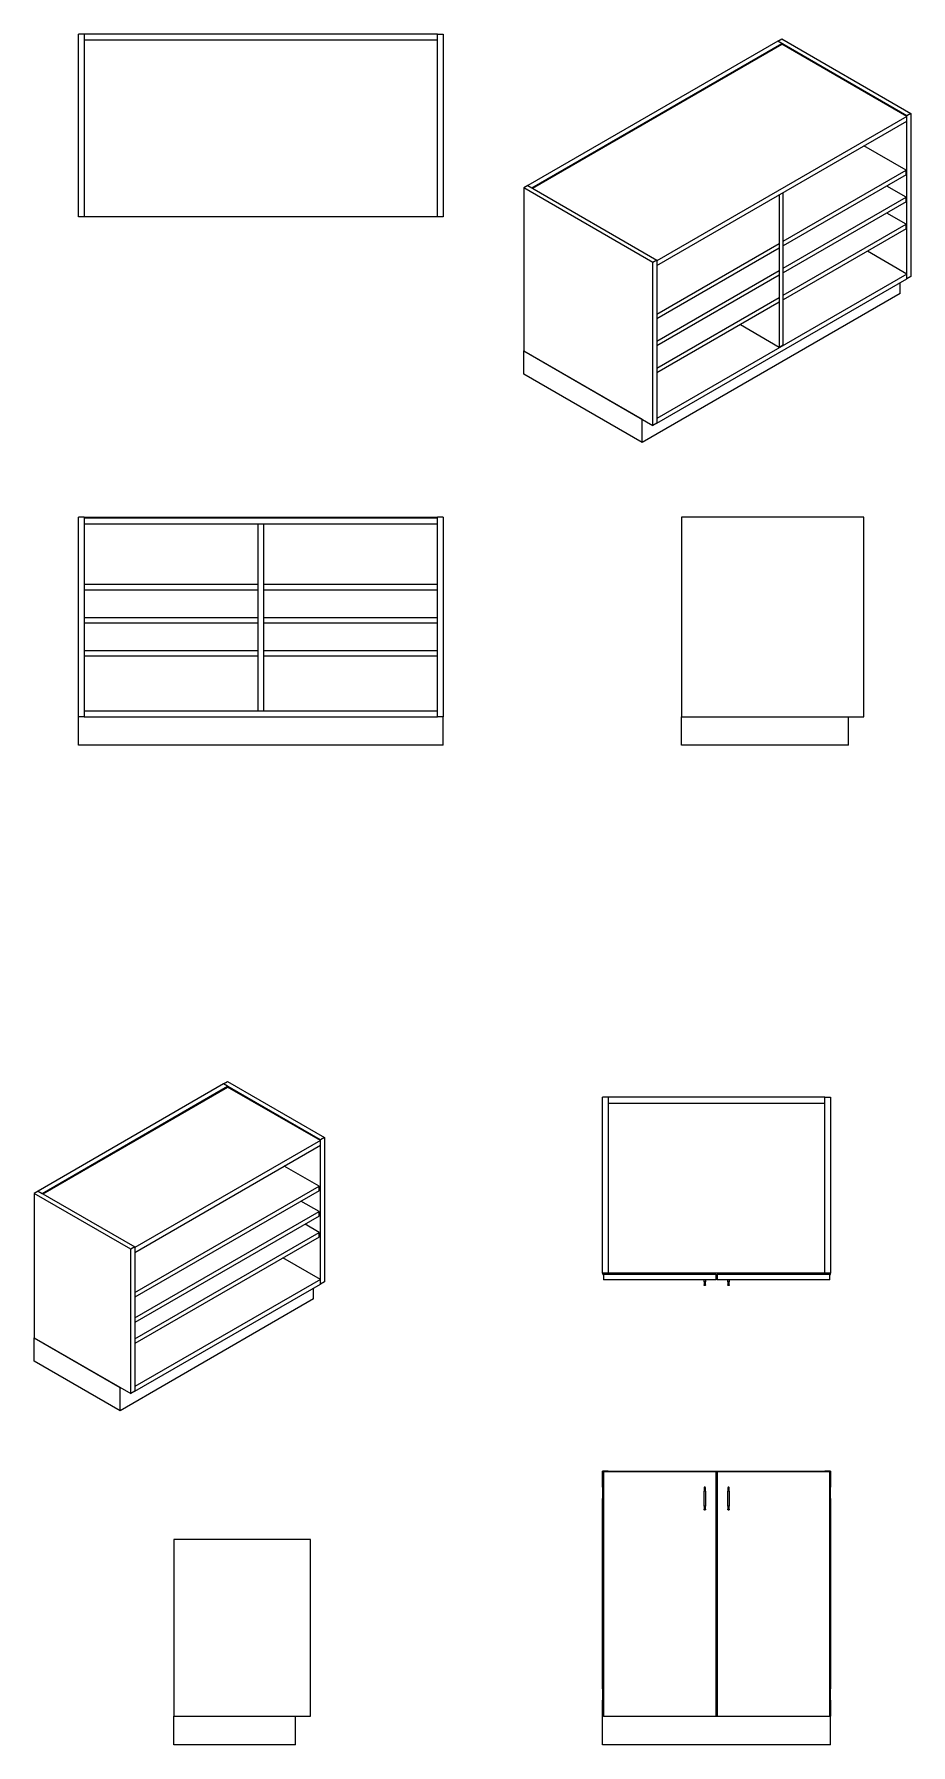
# Model space of a CAD drawing. Header units: millimetres. Extents: x 131 to 690, y 168 to 741.
# Drawn here: x 416.2 to 531.5, y 167.9 to 392.9 of the extents above; entities that cross this region are included whole.
import ezdxf

# ---------------------------------------------------------------- set-up
doc = ezdxf.new("R2010")
doc.units = ezdxf.units.MM
doc.layers.add('Standard', color=40, linetype='Continuous')

msp = doc.modelspace()

# ---------------------------------------------------------------- linework, layer by layer
at = {"layer": 'Standard', "linetype": 'Continuous', "lineweight": 0}
for p, q in [((422.76, 392.87), (422.01, 392.87)), ((422.01, 368.87), (422.01, 392.87)), ((422.76, 392.87), (422.76, 392.12)), ((469.26, 392.87), (422.76, 392.87)), ((422.76, 392.87), (422.76, 368.87)), ((422.76, 392.12), (469.26, 392.12)), ((469.26, 392.12), (469.26, 392.87)), ((469.26, 368.87), (469.26, 392.87)), ((469.26, 392.87), (470.01, 392.87)), ((470.01, 392.87), (470.01, 368.87)), ((422.76, 368.87), (422.01, 368.87)), ((469.26, 368.87), (422.76, 368.87)), ((470.01, 368.87), (469.26, 368.87)), ((491.73, 253.07), (490.98, 253.07)), ((490.98, 229.94), (490.98, 253.07)), ((491.73, 253.07), (491.73, 229.94)), ((491.73, 253.07), (491.73, 252.32)), ((520.23, 253.07), (491.73, 253.07)), ((491.73, 252.32), (520.23, 252.32)), ((520.23, 229.94), (520.23, 253.07)), ((520.23, 253.07), (520.98, 253.07)), ((520.23, 252.32), (520.23, 253.07)), ((520.98, 253.07), (520.98, 229.94)), ((490.98, 229.94), (490.98, 229.82)), ((491.73, 229.94), (490.98, 229.94)), ((491.11, 229.82), (491.11, 229.07)), ((491.11, 229.82), (505.92, 229.82)), ((491.73, 229.82), (491.73, 229.94)), ((520.23, 229.94), (491.73, 229.94)), ((505.92, 229.07), (505.92, 229.82)), ((506.05, 229.82), (506.05, 229.07)), ((506.05, 229.82), (520.86, 229.82)), ((520.23, 229.94), (520.23, 229.82)), ((520.98, 229.94), (520.23, 229.94)), ((520.86, 229.07), (520.86, 229.82)), ((520.98, 229.82), (520.98, 229.94)), ((505.92, 229.07), (491.11, 229.07)), ((504.33, 228.82), (504.33, 229.07)), ((504.33, 228.82), (504.33, 228.41)), ((504.52, 229.07), (504.52, 228.82)), ((504.52, 228.41), (504.52, 228.82)), ((520.86, 229.07), (506.05, 229.07)), ((507.45, 228.82), (507.45, 229.07)), ((507.45, 228.82), (507.45, 228.41)), ((507.64, 229.07), (507.64, 228.82)), ((507.64, 228.41), (507.64, 228.82))]:
    msp.add_line(p, q, dxfattribs=at)
at = {"layer": 'Standard', "linetype": 'Continuous', "lineweight": 0, "extrusion": (-5.55112e-17, 0.816497, 0.57735)}
for p, q in [((514.03, 391.95), (481.15, 372.96)), ((481.68, 372.66), (514.56, 391.64)), ((481.77, 372.61), (514.56, 391.54)), ((514.03, 391.95), (514.56, 392.25)), ((514.56, 391.64), (514.03, 391.95)), ((531, 382.15), (514.03, 391.95)), ((514.56, 392.25), (531.53, 382.46)), ((514.56, 391.54), (514.56, 391.64)), ((531, 382.05), (514.56, 391.54)), ((531.53, 382.46), (531, 382.15)), ((531.53, 382.46), (531.53, 361.02)), ((531, 382.05), (498.12, 363.06)), ((498.12, 362.45), (531, 381.43)), ((531, 360.72), (531, 382.15)), ((531, 381.43), (531, 382.05)), ((530.91, 374.99), (525.37, 378.19)), ((514.74, 365.65), (530.91, 374.99)), ((530.91, 374.38), (514.74, 365.04)), ((530.91, 374.38), (530.91, 374.99)), ((481.15, 372.96), (480.62, 372.66)), ((480.62, 372.66), (480.62, 351.22)), ((497.59, 362.86), (480.62, 372.66)), ((481.15, 372.96), (481.68, 372.66)), ((481.15, 372.96), (498.12, 363.17)), ((514.21, 371.74), (514.21, 351.73)), ((514.74, 352.04), (514.74, 372.04)), ((514.74, 362.09), (530.91, 371.43)), ((530.91, 371.43), (528.36, 372.9)), ((530.91, 370.82), (530.91, 371.43)), ((530.91, 370.82), (514.74, 361.48)), ((530.91, 367.88), (528.36, 369.35)), ((514.74, 358.54), (530.91, 367.88)), ((530.91, 367.26), (514.74, 357.93)), ((530.91, 367.26), (530.91, 367.88)), ((498.12, 356.05), (514.21, 365.34)), ((514.21, 364.73), (498.12, 355.44)), ((498.12, 363.17), (497.59, 362.86)), ((497.59, 341.43), (497.59, 362.86)), ((498.12, 363.17), (498.12, 341.73)), ((498.12, 363.06), (498.12, 362.45)), ((531, 361.33), (525.82, 364.32)), ((498.12, 352.5), (514.21, 361.79)), ((531, 361.33), (498.12, 342.34)), ((514.21, 361.18), (498.12, 351.89)), ((498.12, 341.73), (531, 360.72)), ((530.12, 358.78), (530.12, 360.21)), ((531, 360.72), (531, 361.33)), ((531.53, 361.02), (531, 360.72)), ((530.12, 358.78), (496.18, 339.18)), ((498.12, 348.94), (514.21, 358.23)), ((514.21, 357.62), (498.12, 348.33)), ((509.11, 354.68), (514.21, 351.73)), ((480.62, 351.22), (497.59, 341.43)), ((480.62, 351.22), (496.18, 342.24)), ((480.62, 348.16), (480.62, 351.22)), ((514.21, 351.73), (514.74, 352.04)), ((496.18, 339.18), (480.62, 348.16)), ((496.18, 339.18), (496.18, 342.24)), ((498.12, 342.34), (498.12, 341.73)), ((498.12, 341.73), (497.59, 341.43)), ((441.11, 254.83), (416.71, 240.75)), ((417.24, 240.44), (441.64, 254.52)), ((417.33, 240.39), (441.64, 254.42)), ((441.11, 254.83), (441.64, 255.14)), ((441.64, 254.52), (441.11, 254.83)), ((453.84, 247.48), (441.11, 254.83)), ((441.64, 255.14), (454.37, 247.79)), ((441.64, 254.42), (441.64, 254.52)), ((453.84, 247.38), (441.64, 254.42)), ((454.37, 247.79), (453.84, 247.48)), ((453.84, 228.5), (453.84, 247.48)), ((454.37, 247.79), (454.37, 228.8)), ((453.84, 247.38), (429.44, 233.3)), ((429.44, 232.68), (453.84, 246.77)), ((453.84, 246.77), (453.84, 247.38)), ((453.66, 241.39), (449.09, 244.03)), ((416.71, 240.75), (416.18, 240.44)), ((416.71, 240.75), (429.44, 233.4)), ((416.71, 240.75), (417.24, 240.44)), ((429.44, 227.41), (453.66, 241.39)), ((453.66, 240.78), (429.44, 226.8)), ((453.66, 240.78), (453.66, 241.39)), ((416.18, 240.44), (416.18, 221.46)), ((428.91, 233.09), (416.18, 240.44)), ((453.66, 238.04), (451.29, 239.41)), ((429.44, 224.06), (453.66, 238.04)), ((453.66, 237.43), (429.44, 223.45)), ((453.66, 235.3), (451.82, 236.37)), ((453.66, 237.43), (453.66, 238.04)), ((429.44, 221.32), (453.66, 235.3)), ((453.66, 234.69), (429.44, 220.71)), ((453.66, 234.69), (453.66, 235.3)), ((429.44, 233.4), (428.91, 233.09)), ((428.91, 214.11), (428.91, 233.09)), ((429.44, 233.4), (429.44, 214.41)), ((429.44, 233.3), (429.44, 232.68)), ((453.84, 229.11), (448.92, 231.95)), ((453.84, 229.11), (429.44, 215.03)), ((429.44, 214.41), (453.84, 228.5)), ((452.95, 226.56), (452.95, 227.99)), ((453.84, 228.5), (453.84, 229.11)), ((454.37, 228.8), (453.84, 228.5)), ((452.95, 226.56), (427.5, 211.86)), ((416.18, 221.46), (428.91, 214.11)), ((416.18, 221.46), (427.5, 214.92)), ((416.18, 218.39), (416.18, 221.46)), ((427.5, 211.86), (416.18, 218.39)), ((427.5, 211.86), (427.5, 214.92)), ((429.44, 214.41), (428.91, 214.11)), ((429.44, 215.03), (429.44, 214.41))]:
    msp.add_line(p, q, dxfattribs=at)
at = {"layer": 'Standard', "linetype": 'Continuous', "lineweight": 0, "extrusion": (0, 1, 0)}
for p, q in [((422.76, 329.36), (422.01, 329.36)), ((422.01, 303.11), (422.01, 329.36)), ((422.76, 329.36), (469.26, 329.36)), ((422.76, 329.36), (422.76, 303.11)), ((422.76, 329.24), (422.76, 328.49)), ((469.26, 329.24), (422.76, 329.24)), ((422.76, 328.49), (469.26, 328.49)), ((445.63, 328.49), (445.63, 303.86)), ((446.38, 303.86), (446.38, 328.49)), ((470.01, 329.36), (469.26, 329.36)), ((469.26, 303.11), (469.26, 329.36)), ((469.26, 328.49), (469.26, 329.24)), ((470.01, 329.36), (470.01, 303.11)), ((501.35, 329.36), (501.35, 303.11)), ((525.35, 329.36), (501.35, 329.36)), ((525.35, 303.11), (525.35, 329.36)), ((422.76, 320.53), (445.63, 320.53)), ((445.63, 319.78), (422.76, 319.78)), ((446.38, 320.53), (469.26, 320.53)), ((469.26, 319.78), (446.38, 319.78)), ((422.76, 316.18), (445.63, 316.18)), ((445.63, 315.43), (422.76, 315.43)), ((446.38, 316.18), (469.26, 316.18)), ((469.26, 315.43), (446.38, 315.43)), ((422.76, 311.82), (445.63, 311.82)), ((445.63, 311.07), (422.76, 311.07)), ((446.38, 311.82), (469.26, 311.82)), ((469.26, 311.07), (446.38, 311.07)), ((422.76, 303.86), (422.76, 303.11)), ((469.26, 303.86), (422.76, 303.86)), ((469.26, 303.11), (469.26, 303.86)), ((422.76, 303.11), (422.01, 303.11)), ((422.01, 299.36), (422.01, 303.11)), ((422.76, 303.11), (469.26, 303.11)), ((470.01, 303.11), (469.26, 303.11)), ((470.01, 299.36), (470.01, 303.11)), ((501.35, 303.11), (525.35, 303.11)), ((501.35, 303.11), (523.35, 303.11)), ((501.35, 299.36), (501.35, 303.11)), ((523.35, 299.36), (523.35, 303.11)), ((470.01, 299.36), (422.01, 299.36)), ((523.35, 299.36), (501.35, 299.36)), ((491.73, 203.93), (490.98, 203.93)), ((490.98, 201.8), (490.98, 203.93)), ((491.11, 203.8), (491.11, 171.68)), ((505.92, 203.8), (491.11, 203.8)), ((491.73, 203.93), (491.73, 203.8)), ((491.73, 203.93), (520.23, 203.93)), ((506.05, 203.8), (505.92, 203.8)), ((505.92, 171.68), (505.92, 203.8)), ((505.92, 203.05), (506.05, 203.05)), ((506.05, 203.8), (506.05, 171.68)), ((520.86, 203.8), (506.05, 203.8)), ((520.98, 203.93), (520.23, 203.93)), ((520.23, 203.8), (520.23, 203.93)), ((520.86, 171.68), (520.86, 203.8)), ((520.98, 203.93), (520.98, 201.8)), ((490.98, 201.8), (490.98, 200.3)), ((491.11, 201.8), (490.98, 201.8)), ((490.98, 200.3), (491.11, 200.3)), ((490.98, 175.3), (490.98, 200.3)), ((504.33, 201.71), (504.33, 201.3)), ((504.33, 199.3), (504.33, 201.3)), ((504.52, 201.3), (504.52, 201.71)), ((504.52, 201.3), (504.52, 199.3)), ((507.45, 201.71), (507.45, 201.3)), ((507.45, 199.3), (507.45, 201.3)), ((507.64, 201.3), (507.64, 201.71)), ((507.64, 201.3), (507.64, 199.3)), ((520.98, 201.8), (520.86, 201.8)), ((520.86, 200.3), (520.98, 200.3)), ((520.98, 200.3), (520.98, 201.8)), ((520.98, 200.3), (520.98, 175.3)), ((504.33, 199.3), (504.33, 198.9)), ((504.52, 198.9), (504.52, 199.3)), ((507.45, 199.3), (507.45, 198.9)), ((507.64, 198.9), (507.64, 199.3)), ((434.55, 194.93), (434.55, 171.68)), ((452.55, 194.93), (434.55, 194.93)), ((452.55, 171.68), (452.55, 194.93)), ((505.92, 193.09), (506.05, 193.09)), ((506.05, 192.34), (505.92, 192.34)), ((505.92, 187.74), (506.05, 187.74)), ((506.05, 186.99), (505.92, 186.99)), ((505.92, 182.39), (506.05, 182.39)), ((506.05, 181.64), (505.92, 181.64)), ((490.98, 175.3), (490.98, 173.8)), ((491.11, 175.3), (490.98, 175.3)), ((490.98, 173.8), (491.11, 173.8)), ((490.98, 171.68), (490.98, 173.8)), ((520.98, 175.3), (520.86, 175.3)), ((520.86, 173.8), (520.98, 173.8)), ((520.98, 173.8), (520.98, 175.3)), ((520.98, 173.8), (520.98, 171.68)), ((434.55, 171.68), (452.55, 171.68)), ((434.55, 171.68), (450.55, 171.68)), ((434.55, 167.93), (434.55, 171.68)), ((450.55, 167.93), (450.55, 171.68)), ((491.11, 171.68), (490.98, 171.68)), ((490.98, 167.93), (490.98, 171.68)), ((491.11, 171.68), (505.92, 171.68)), ((506.05, 172.43), (505.92, 172.43)), ((505.92, 171.68), (506.05, 171.68)), ((506.05, 171.68), (520.86, 171.68)), ((520.98, 171.68), (520.86, 171.68)), ((520.98, 167.93), (520.98, 171.68)), ((450.55, 167.93), (434.55, 167.93)), ((520.98, 167.93), (490.98, 167.93))]:
    msp.add_line(p, q, dxfattribs=at)
at = {"layer": 'Standard', "linetype": 'Continuous', "lineweight": 0}
for centre, end in [((491.05, 229.82), 0), ((520.92, 229.82), 360)]:
    msp.add_arc(centre, 0.0625, 180, end, dxfattribs=at)
for points in [[(504.52, 228.82), (504.52, 228.82), (504.51, 228.82), (504.5, 228.82), (504.49, 228.82), (504.47, 228.82), (504.45, 228.82), (504.42, 228.82), (504.4, 228.82), (504.37, 228.82), (504.35, 228.82), (504.34, 228.82), (504.33, 228.82), (504.33, 228.82), (504.33, 228.82)], [(504.52, 228.41), (504.52, 228.4), (504.51, 228.38), (504.5, 228.36), (504.49, 228.34), (504.47, 228.33), (504.45, 228.32), (504.42, 228.31), (504.4, 228.32), (504.37, 228.33), (504.35, 228.34), (504.34, 228.36), (504.33, 228.38), (504.33, 228.4), (504.33, 228.41)], [(507.64, 228.82), (507.64, 228.82), (507.64, 228.82), (507.63, 228.82), (507.61, 228.82), (507.59, 228.82), (507.57, 228.82), (507.55, 228.82), (507.52, 228.82), (507.5, 228.82), (507.48, 228.82), (507.46, 228.82), (507.45, 228.82), (507.45, 228.82), (507.45, 228.82)], [(507.64, 228.41), (507.64, 228.4), (507.64, 228.38), (507.63, 228.36), (507.61, 228.34), (507.59, 228.33), (507.57, 228.32), (507.55, 228.31), (507.52, 228.32), (507.5, 228.33), (507.48, 228.34), (507.46, 228.36), (507.45, 228.38), (507.45, 228.4), (507.45, 228.41)], [(504.52, 201.71), (504.52, 201.72), (504.51, 201.73), (504.5, 201.76), (504.49, 201.78), (504.47, 201.79), (504.45, 201.8), (504.42, 201.8), (504.4, 201.8), (504.37, 201.79), (504.35, 201.78), (504.34, 201.76), (504.33, 201.73), (504.33, 201.72), (504.33, 201.71)], [(504.52, 201.3), (504.52, 201.3), (504.51, 201.3), (504.5, 201.3), (504.49, 201.3), (504.47, 201.3), (504.45, 201.3), (504.42, 201.3), (504.4, 201.3), (504.37, 201.3), (504.35, 201.3), (504.34, 201.3), (504.33, 201.3), (504.33, 201.3), (504.33, 201.3)], [(507.64, 201.71), (507.64, 201.72), (507.64, 201.73), (507.63, 201.76), (507.61, 201.78), (507.59, 201.79), (507.57, 201.8), (507.55, 201.8), (507.52, 201.8), (507.5, 201.79), (507.48, 201.78), (507.46, 201.76), (507.45, 201.73), (507.45, 201.72), (507.45, 201.71)], [(507.64, 201.3), (507.64, 201.3), (507.64, 201.3), (507.63, 201.3), (507.61, 201.3), (507.59, 201.3), (507.57, 201.3), (507.55, 201.3), (507.52, 201.3), (507.5, 201.3), (507.48, 201.3), (507.46, 201.3), (507.45, 201.3), (507.45, 201.3), (507.45, 201.3)], [(504.52, 199.3), (504.52, 199.3), (504.51, 199.3), (504.5, 199.3), (504.49, 199.3), (504.47, 199.3), (504.45, 199.3), (504.42, 199.3), (504.4, 199.3), (504.37, 199.3), (504.35, 199.3), (504.34, 199.3), (504.33, 199.3), (504.33, 199.3), (504.33, 199.3)], [(504.52, 198.9), (504.52, 198.89), (504.51, 198.87), (504.5, 198.85), (504.49, 198.83), (504.47, 198.81), (504.45, 198.8), (504.42, 198.8), (504.4, 198.8), (504.37, 198.81), (504.35, 198.83), (504.34, 198.85), (504.33, 198.87), (504.33, 198.89), (504.33, 198.9)], [(507.64, 199.3), (507.64, 199.3), (507.64, 199.3), (507.63, 199.3), (507.61, 199.3), (507.59, 199.3), (507.57, 199.3), (507.55, 199.3), (507.52, 199.3), (507.5, 199.3), (507.48, 199.3), (507.46, 199.3), (507.45, 199.3), (507.45, 199.3), (507.45, 199.3)], [(507.64, 198.9), (507.64, 198.89), (507.64, 198.87), (507.63, 198.85), (507.61, 198.83), (507.59, 198.81), (507.57, 198.8), (507.55, 198.8), (507.52, 198.8), (507.5, 198.81), (507.48, 198.83), (507.46, 198.85), (507.45, 198.87), (507.45, 198.89), (507.45, 198.9)]]:
    msp.add_open_spline(points, degree=3, dxfattribs=at)

doc.saveas('drawing.dxf')
